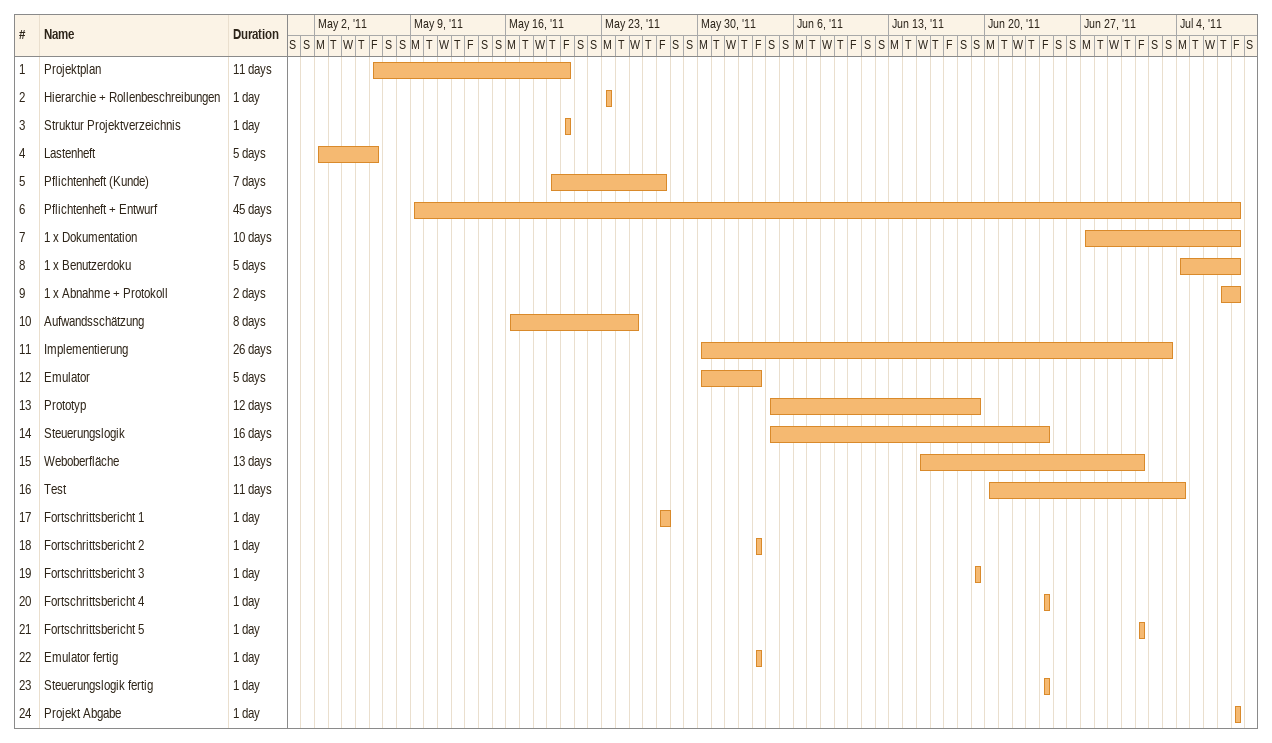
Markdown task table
| ID | Task | Duration | Start | Finish |
|---|---|---|---|---|
| 1 | Projektplan | 11d | 2011-05-06 | 2011-05-20 |
| 2 | Hierarchie + Rollenbeschreibungen | 1d | 2011-05-23 | 2011-05-23 |
| 3 | Struktur Projektverzeichnis | 1d | 2011-05-20 | 2011-05-20 |
| 4 | Lastenheft | 5d | 2011-05-02 | 2011-05-06 |
| 5 | Pflichtenheft (Kunde) | 7d | 2011-05-19 | 2011-05-27 |
| 6 | Pflichtenheft + Entwurf | 45d | 2011-05-09 | 2011-07-08 |
| 7 | 1 x Dokumentation | 10d | 2011-06-27 | 2011-07-08 |
| 8 | 1 x Benutzerdoku | 5d | 2011-07-04 | 2011-07-08 |
| 9 | 1 x Abnahme + Protokoll | 2d | 2011-07-07 | 2011-07-08 |
| 10 | Aufwandsschätzung | 8d | 2011-05-16 | 2011-05-25 |
| 11 | Implementierung | 26d | 2011-05-30 | 2011-07-03 |
| 12 | Emulator | 5d | 2011-05-30 | 2011-06-03 |
| 13 | Prototyp | 12d | 2011-06-04 | 2011-06-19 |
| 14 | Steuerungslogik | 16d | 2011-06-04 | 2011-06-24 |
| 15 | Weboberfläche | 13d | 2011-06-15 | 2011-07-01 |
| 16 | Test | 11d | 2011-06-20 | 2011-07-04 |
| 17 | Fortschrittsbericht 1 | 1d | 2011-05-27 | 2011-05-28 |
| 18 | Fortschrittsbericht 2 | 1d | 2011-06-03 | 2011-06-03 |
| 19 | Fortschrittsbericht 3 | 1d | 2011-06-19 | 2011-06-19 |
| 20 | Fortschrittsbericht 4 | 1d | 2011-06-24 | 2011-06-24 |
| 21 | Fortschrittsbericht 5 | 1d | 2011-07-01 | 2011-07-01 |
| 22 | Emulator fertig | 1d | 2011-06-03 | 2011-06-03 |
| 23 | Steuerungslogik fertig | 1d | 2011-06-24 | 2011-06-24 |
| 24 | Projekt Abgabe | 1d | 2011-07-08 | 2011-07-08 |
